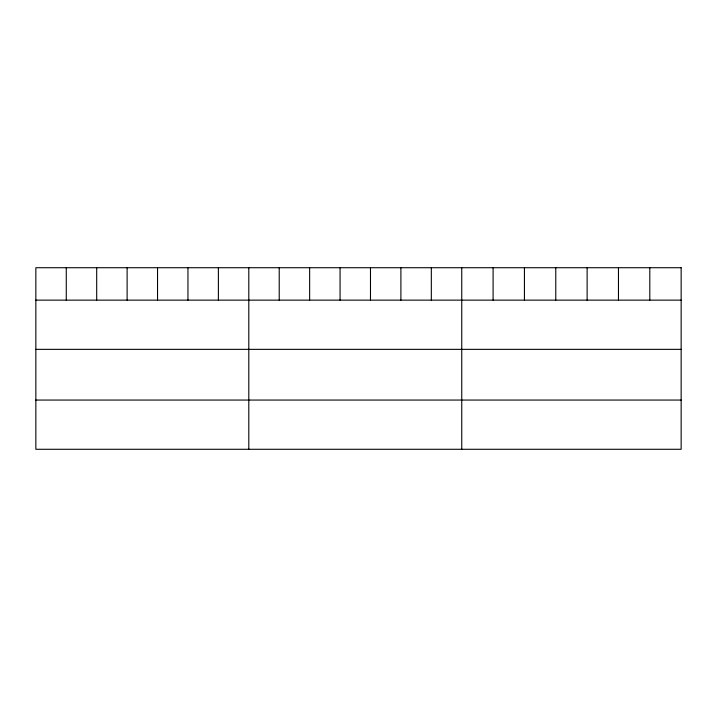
<?xml version="1.0" encoding="UTF-8"?>
<svg xmlns="http://www.w3.org/2000/svg" width="717" height="717" viewBox="0 0 717 717"><rect width="100%" height="100%" fill="white"/><g stroke="black" fill="none" stroke-linecap="round" stroke-linejoin="round"><path stroke-width="1.08" d="M35.85 300.136L681.15 300.136M35.85 349.349L681.15 349.349M35.85 400.059L681.15 400.059M649.808 267.719L649.808 300.136M618.466 267.719L618.466 300.136M587.124 267.719L587.124 300.136M555.774 267.719L555.774 300.136M524.432 267.719L524.432 300.136M493.09 267.719L493.09 300.136M461.748 267.719L461.748 449.281M431.329 267.719L431.329 300.136M400.902 267.719L400.902 300.136M370.483 267.719L370.483 300.136M340.064 267.719L340.064 300.136M309.645 267.719L309.645 300.136M279.218 267.719L279.218 300.136M248.799 267.719L248.799 449.281M218.38 267.719L218.38 300.136M187.953 267.719L187.953 300.136M157.534 267.719L157.534 300.136M127.115 267.719L127.115 300.136M96.696 267.719L96.696 300.136M66.269 267.719L66.269 300.136M681.15 267.719L35.85 267.719L35.85 449.281L681.15 449.281L681.15 267.719"/></g></svg>
